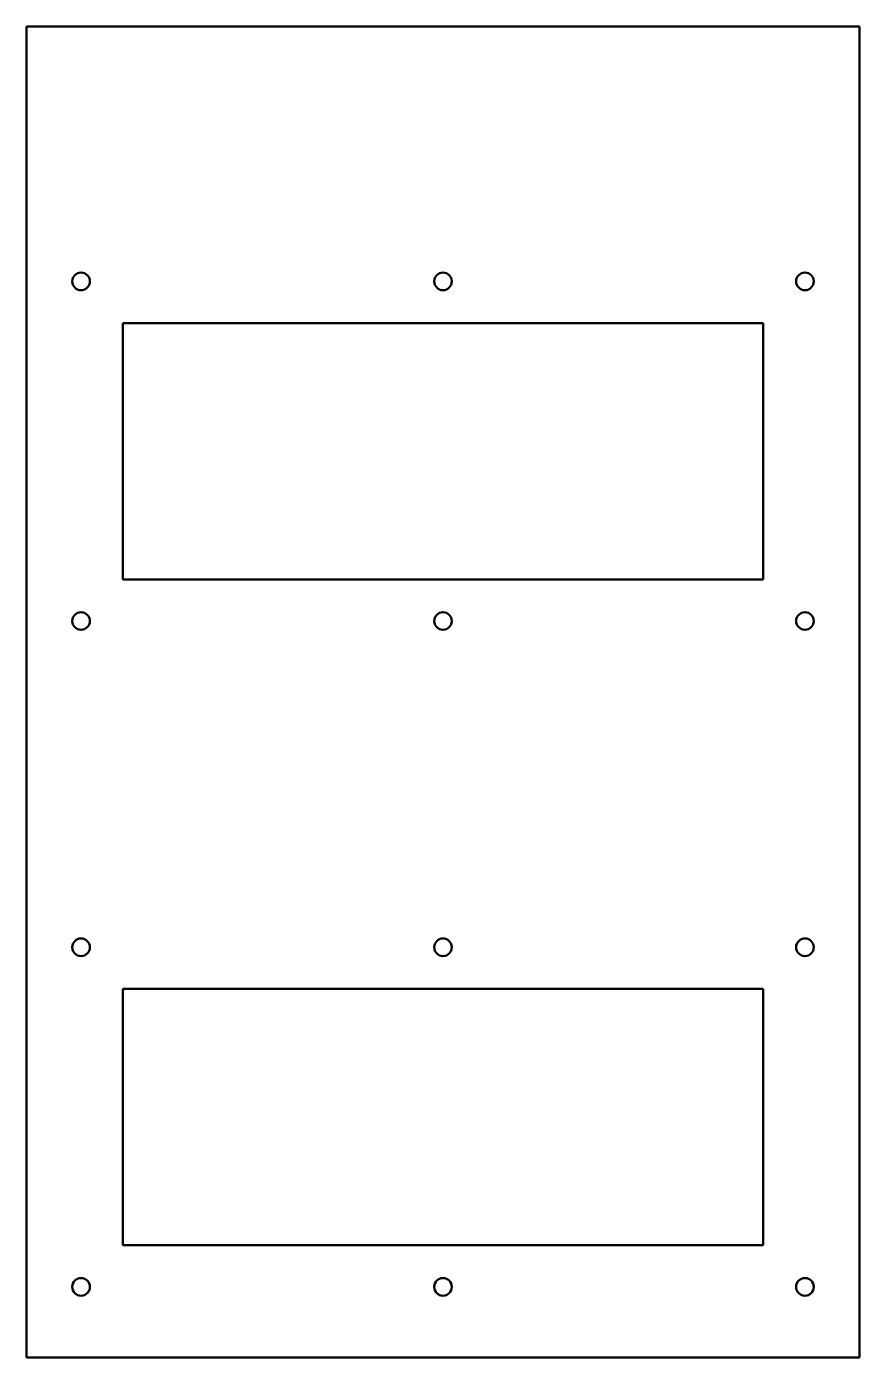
# Model space of a CAD drawing. Header units: millimetres. Extents: x 0 to 260, y 0 to 415.
import ezdxf

# ---------------------------------------------------------------- set-up
doc = ezdxf.new("R2010")
doc.units = ezdxf.units.MM
doc.layers.add('IV_INTERIOR_PROFILES', color=7, linetype='Continuous', lineweight=50)
doc.layers.add('IV_OUTER_PROFILE', color=7, linetype='Continuous', lineweight=50)

msp = doc.modelspace()

# ---------------------------------------------------------------- linework, layer by layer
at = {"layer": 'IV_INTERIOR_PROFILES'}
for p, q in [((30, 322.83), (230, 322.83)), ((30, 242.83), (30, 322.83)), ((230, 322.83), (230, 242.83)), ((230, 242.83), (30, 242.83)), ((30, 115), (230, 115)), ((30, 35), (30, 115)), ((230, 115), (230, 35)), ((230, 35), (30, 35))]:
    msp.add_line(p, q, dxfattribs=at)
for centre in [(17, 335.83), (130, 335.83), (243, 335.83), (17, 229.83), (130, 229.83), (243, 229.83), (17, 128), (130, 128), (243, 128), (17, 22), (130, 22), (243, 22)]:
    msp.add_circle(centre, 2.75, dxfattribs=at)
at = {"layer": 'IV_OUTER_PROFILE'}
for p, q in [((0, 0), (0, 415.35)), ((260, 415.35), (0, 415.35)), ((260, 0), (260, 415.35)), ((260, 0), (0, 0))]:
    msp.add_line(p, q, dxfattribs=at)

doc.saveas('drawing.dxf')
